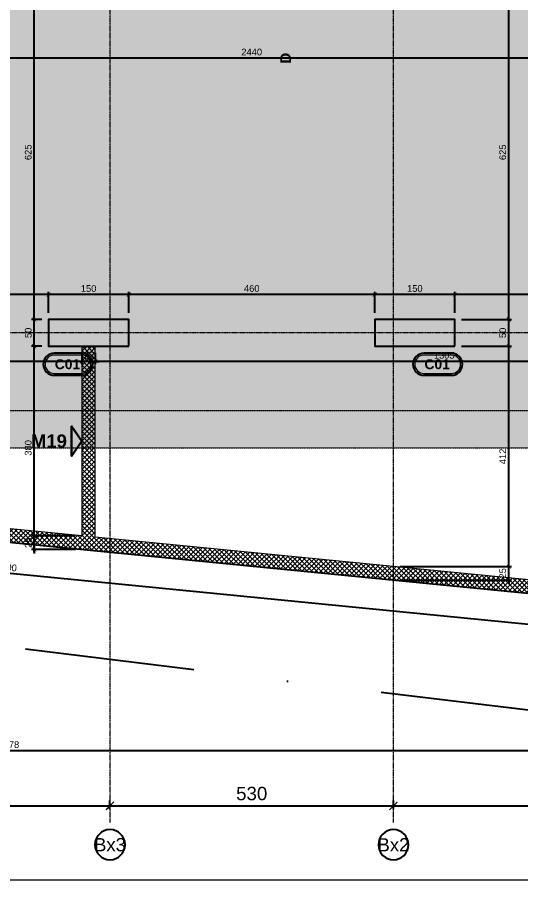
# Model space of a CAD drawing. Header units: inches. Extents: x 22 to 5410, y 6 to 6984.
# Drawn here: x 2711 to 3652, y 6 to 1618 of the extents above; entities that cross this region are included whole.
import ezdxf
from ezdxf.enums import TextEntityAlignment as Align

# ---------------------------------------------------------------- set-up
doc = ezdxf.new("R2010")
doc.units = ezdxf.units.IN
doc.header["$MEASUREMENT"] = 0
for name, pattern in [('AXES', [2, 1.25, -0.25, 0.25, -0.25]), ('CACHE', [0.375, 0.25, -0.125]), ('CONTINU', [0]), ('Dot & Dashed', [335.138881, 158.75, -88.194444, 0, -88.194437])]:
    doc.linetypes.add(name, pattern=pattern)
for name, color, linetype in [('AXES', 10, 'AXES'), ('BETON CACHE', 4, 'CACHE'), ('BETON COUPE', 3, 'CONTINU'), ('BETON TRAME', 254, 'Continuous'), ('BORD', 5, 'Continuous'), ('COTE 50ème', 1, 'Continuous'), ('COUPE', 2, 'Continuous'), ('ELEVATION', 150, 'Continuous'), ('PILIER', 7, 'Continuous')]:
    doc.layers.add(name, color=color, linetype=linetype)
doc.layers.add('BETON HACHURE', color=252, linetype='Continuous', lineweight=13)
doc.layers.add('FMULT', color=150, linetype='Continuous', plot=False)
doc.layers.add('FOND DE FOUILLE', color=7, linetype='Continuous', true_color=0xfff3e5)
doc.styles.add('BRMNAMES', font='swisseb.ttf', dxfattribs={"height": 20})
doc.styles.add('FN_TEXT_1.50', font='arial.ttf', dxfattribs={"height": 10})
doc.styles.add('RS_TEXT_1.50', font='arial.ttf', dxfattribs={"height": 12.5})
doc.styles.add('RS_TXT_100', font='arial.ttf', dxfattribs={"height": 25})
doc.styles.add('RS_TXT_50', font='arial.ttf', dxfattribs={"height": 12.5})
doc.styles.add('style7', font='arialbd.ttf', dxfattribs={"height": 20})
doc.dimstyles.new('RS_100CM_LINEAIRE', dxfattribs={"dimscale": 10, "dimtxt": 25, "dimasz": 1.5, "dimexe": 1, "dimexo": 2.5, "dimgap": 1, "dimtad": 1, "dimdec": 1, "dimrnd": 0.5, "dimdsep": 46, "dimtxsty": 'RS_TXT_100', "dimblk1": 'ARCHTICK', "dimblk2": 'ARCHTICK', "dimsah": 1, "dimcen": 2.5, "dimdle": 1, "dimclrt": 4, "dimadec": 0, "dimazin": 2, "dimtfac": 1, "dimtdec": 1, "dimtix": 1, "dimtmove": 2, "dimatfit": 3, "dimfxl": 1, "dimtolj": 1, "dimtzin": 0, "dimarcsym": 0})
doc.dimstyles.new('RS_50CM_LINEAIRE', dxfattribs={"dimscale": 5, "dimtxt": 12.5, "dimasz": 1.5, "dimexe": 1, "dimexo": 2.5, "dimgap": 1, "dimtad": 1, "dimdec": 1, "dimrnd": 0.5, "dimdsep": 46, "dimtxsty": 'RS_TXT_50', "dimblk1": 'ARCHTICK', "dimblk2": 'ARCHTICK', "dimsah": 1, "dimcen": 2.5, "dimdle": 1, "dimclrt": 4, "dimadec": 0, "dimazin": 2, "dimtfac": 1, "dimtdec": 1, "dimtix": 1, "dimtmove": 2, "dimatfit": 3, "dimfxl": 1, "dimtolj": 1, "dimtzin": 0, "dimarcsym": 0})

# ---------------------------------------------------------------- blocks, each defined once
blk = doc.blocks.new('AXES_FN')
at = {"color": 0, "linetype": 'Continuous'}
blk.add_circle((0, 15), 15, dxfattribs=at)
at = {"color": 0, "style": 'FN_TEXT_1.50'}
blk.add_attdef('AXES', text='', height=12.5, dxfattribs=at).set_placement((-48.89, 20.63), align=Align.MIDDLE_CENTER)
blk = doc.blocks.new('_ArchTick')
at = {"color": 0, "linetype": 'ByBlock', "const_width": 0.15}
blk.add_lwpolyline([(-0.5, -0.5), (0.5, 0.5)], dxfattribs=at)
blk = doc.blocks.new('*D432')
at = {"layer": 'AXES', "color": 0, "linetype": 'Continuous', "lineweight": -2, "ltscale": 0.5, "transparency": 16777216}
for p, q in [((2114.2, 137.6), (2114.2, 153.7)), ((2884.2, 137.6), (2884.2, 153.7)), ((2104.2, 143.7), (2894.2, 143.7))]:
    blk.add_line(p, q, dxfattribs=at)
at = {"layer": 'Defpoints', "color": 0, "linetype": 'Continuous', "ltscale": 0.5, "transparency": 16777216}
for p in [(2884.2, 143.7), (2114.2, 112.6), (2884.2, 112.6)]:
    blk.add_point(p, dxfattribs=at)
at = {"layer": 'AXES', "color": 0, "linetype": 'Continuous', "lineweight": -2, "ltscale": 0.5, "transparency": 16777216, "xscale": 15, "yscale": 15, "zscale": 15, "rotation": 180}
blk.add_blockref('_ArchTick', (2114.2, 143.7), dxfattribs=at)
at = {"layer": 'AXES', "color": 0, "linetype": 'Continuous', "lineweight": -2, "ltscale": 0.5, "transparency": 16777216, "xscale": 15, "yscale": 15, "zscale": 15}
blk.add_blockref('_ArchTick', (2884.2, 143.7), dxfattribs=at)
at = {"layer": 'AXES', "color": 4, "linetype": 'Continuous', "lineweight": 5, "ltscale": 0.5, "transparency": 16777216, "insert": (2499.2, 166.5), "char_height": 25, "attachment_point": 5, "style": 'RS_TXT_100'}
blk.add_mtext('\\A1;770', dxfattribs=at)
blk = doc.blocks.new('*D433')
at = {"layer": 'AXES', "color": 0, "linetype": 'Continuous', "lineweight": -2, "ltscale": 0.5, "transparency": 16777216}
for p, q in [((2884.2, 137.6), (2884.2, 153.7)), ((3414.2, 137.6), (3414.2, 153.7)), ((2874.2, 143.7), (3424.2, 143.7))]:
    blk.add_line(p, q, dxfattribs=at)
at = {"layer": 'Defpoints', "color": 0, "linetype": 'Continuous', "ltscale": 0.5, "transparency": 16777216}
for p in [(3414.2, 143.7), (2884.2, 112.6), (3414.2, 112.6)]:
    blk.add_point(p, dxfattribs=at)
at = {"layer": 'AXES', "color": 0, "linetype": 'Continuous', "lineweight": -2, "ltscale": 0.5, "transparency": 16777216, "xscale": 15, "yscale": 15, "zscale": 15, "rotation": 180}
blk.add_blockref('_ArchTick', (2884.2, 143.7), dxfattribs=at)
at = {"layer": 'AXES', "color": 0, "linetype": 'Continuous', "lineweight": -2, "ltscale": 0.5, "transparency": 16777216, "xscale": 15, "yscale": 15, "zscale": 15}
blk.add_blockref('_ArchTick', (3414.2, 143.7), dxfattribs=at)
at = {"layer": 'AXES', "color": 4, "linetype": 'Continuous', "lineweight": 5, "ltscale": 0.5, "transparency": 16777216, "insert": (3149.2, 166.5), "char_height": 25, "attachment_point": 5, "style": 'RS_TXT_100'}
blk.add_mtext('\\A1;530', dxfattribs=at)
blk = doc.blocks.new('*D434')
at = {"layer": 'AXES', "color": 0, "linetype": 'Continuous', "lineweight": -2, "ltscale": 0.5, "transparency": 16777216}
for p, q in [((3414.2, 137.6), (3414.2, 153.7)), ((4184.2, 137.6), (4184.2, 153.7)), ((3404.2, 143.7), (4194.2, 143.7))]:
    blk.add_line(p, q, dxfattribs=at)
at = {"layer": 'Defpoints', "color": 0, "linetype": 'Continuous', "ltscale": 0.5, "transparency": 16777216}
for p in [(4184.2, 143.7), (3414.2, 112.6), (4184.2, 112.6)]:
    blk.add_point(p, dxfattribs=at)
at = {"layer": 'AXES', "color": 0, "linetype": 'Continuous', "lineweight": -2, "ltscale": 0.5, "transparency": 16777216, "xscale": 15, "yscale": 15, "zscale": 15, "rotation": 180}
blk.add_blockref('_ArchTick', (3414.2, 143.7), dxfattribs=at)
at = {"layer": 'AXES', "color": 0, "linetype": 'Continuous', "lineweight": -2, "ltscale": 0.5, "transparency": 16777216, "xscale": 15, "yscale": 15, "zscale": 15}
blk.add_blockref('_ArchTick', (4184.2, 143.7), dxfattribs=at)
at = {"layer": 'AXES', "color": 4, "linetype": 'Continuous', "lineweight": 5, "ltscale": 0.5, "transparency": 16777216, "insert": (3799.2, 166.5), "char_height": 25, "attachment_point": 5, "style": 'RS_TXT_100'}
blk.add_mtext('\\A1;770', dxfattribs=at)
blk = doc.blocks.new('PILIER')
at = {"color": 252}
blk.add_lwpolyline([(1.563, 1.2), (-1.437, 1.2, 1), (-1.437, -1.2), (1.563, -1.2, 1), (1.563, 1.2, -1)], format="xyb", dxfattribs=at)
at = {"color": 10, "lineweight": 20}
blk.add_lwpolyline([(1.563, 1), (-1.437, 1, 1), (-1.437, -1), (1.563, -1, 1)], format="xyb", close=True, dxfattribs=at)
at = {"color": 7, "style": 'BRMNAMES'}
blk.add_attdef('PILIER_TEXTE', text='', height=1.076, dxfattribs=at).set_placement((0, 0), align=Align.MIDDLE_CENTER)
blk = doc.blocks.new('ELEVATION _2')
blk.add_hatch(color=0).paths.add_polyline_path([(1.218, -0.851), (0, 0), (-1.218, -0.851)])
at = {"color": 0, "lineweight": 30}
blk.add_lwpolyline([(0, 0), (1.218, -0.851), (-1.218, -0.851), (0, 0)], dxfattribs=at)
at = {"color": 0, "style": 'BRMNAMES'}
blk.add_attdef('ELEVATION_TEXTE', text='', height=1.076, rotation=90, dxfattribs=at).set_placement((0, -1.251), align=Align.MIDDLE_RIGHT)
blk = doc.blocks.new('*D576')
at = {"layer": 'COTE 50ème', "color": 0, "lineweight": -2, "transparency": 16777216}
for p, q in [((4104.2, 1099.1), (3524.2, 1099.1)), ((3529.2, 1065.1), (3529.2, 1104.1)), ((4099.2, 1065.1), (4099.2, 1104.1))]:
    blk.add_line(p, q, dxfattribs=at)
at = {"layer": 'Defpoints', "color": 0, "transparency": 16777216}
for p in [(3529.2, 1099.1), (3529.2, 1052.6), (4099.2, 1052.6)]:
    blk.add_point(p, dxfattribs=at)
at = {"layer": 'COTE 50ème', "color": 0, "lineweight": -2, "transparency": 16777216, "xscale": 7.5, "yscale": 7.5, "zscale": 7.5, "rotation": 180}
blk.add_blockref('_ArchTick', (3529.2, 1099.1), dxfattribs=at)
at = {"layer": 'COTE 50ème', "color": 0, "lineweight": -2, "transparency": 16777216, "xscale": 7.5, "yscale": 7.5, "zscale": 7.5}
blk.add_blockref('_ArchTick', (4099.2, 1099.1), dxfattribs=at)
at = {"layer": 'COTE 50ème', "color": 4, "transparency": 16777216, "insert": (3814.2, 1110.5), "char_height": 12.5, "attachment_point": 5, "style": 'RS_TXT_50'}
blk.add_mtext('\\A1;570', dxfattribs=at)
blk = doc.blocks.new('*D577')
at = {"layer": 'COTE 50ème', "color": 0, "lineweight": -2, "transparency": 16777216}
for p, q in [((3534.2, 1099.1), (3374.2, 1099.1)), ((3379.2, 1065.1), (3379.2, 1104.1)), ((3529.2, 1065.1), (3529.2, 1104.1))]:
    blk.add_line(p, q, dxfattribs=at)
at = {"layer": 'Defpoints', "color": 0, "transparency": 16777216}
for p in [(3379.2, 1099.1), (3379.2, 1052.6), (3529.2, 1052.6)]:
    blk.add_point(p, dxfattribs=at)
at = {"layer": 'COTE 50ème', "color": 0, "lineweight": -2, "transparency": 16777216, "xscale": 7.5, "yscale": 7.5, "zscale": 7.5, "rotation": 180}
blk.add_blockref('_ArchTick', (3379.2, 1099.1), dxfattribs=at)
at = {"layer": 'COTE 50ème', "color": 0, "lineweight": -2, "transparency": 16777216, "xscale": 7.5, "yscale": 7.5, "zscale": 7.5}
blk.add_blockref('_ArchTick', (3529.2, 1099.1), dxfattribs=at)
at = {"layer": 'COTE 50ème', "color": 4, "transparency": 16777216, "insert": (3454.2, 1110.5), "char_height": 12.5, "attachment_point": 5, "style": 'RS_TXT_50'}
blk.add_mtext('\\A1;150', dxfattribs=at)
blk = doc.blocks.new('*D578')
at = {"layer": 'COTE 50ème', "color": 0, "lineweight": -2, "transparency": 16777216}
for p, q in [((3384.2, 1099.1), (2914.2, 1099.1)), ((2919.2, 1065.1), (2919.2, 1104.1)), ((3379.2, 1065.1), (3379.2, 1104.1))]:
    blk.add_line(p, q, dxfattribs=at)
at = {"layer": 'Defpoints', "color": 0, "transparency": 16777216}
for p in [(2919.2, 1099.1), (2919.2, 1052.6), (3379.2, 1052.6)]:
    blk.add_point(p, dxfattribs=at)
at = {"layer": 'COTE 50ème', "color": 0, "lineweight": -2, "transparency": 16777216, "xscale": 7.5, "yscale": 7.5, "zscale": 7.5, "rotation": 180}
blk.add_blockref('_ArchTick', (2919.2, 1099.1), dxfattribs=at)
at = {"layer": 'COTE 50ème', "color": 0, "lineweight": -2, "transparency": 16777216, "xscale": 7.5, "yscale": 7.5, "zscale": 7.5}
blk.add_blockref('_ArchTick', (3379.2, 1099.1), dxfattribs=at)
at = {"layer": 'COTE 50ème', "color": 4, "transparency": 16777216, "insert": (3149.2, 1110.5), "char_height": 12.5, "attachment_point": 5, "style": 'RS_TXT_50'}
blk.add_mtext('\\A1;460', dxfattribs=at)
blk = doc.blocks.new('*D579')
at = {"layer": 'COTE 50ème', "color": 0, "lineweight": -2, "transparency": 16777216}
for p, q in [((2924.2, 1099.1), (2764.2, 1099.1)), ((2769.2, 1065.1), (2769.2, 1104.1)), ((2919.2, 1065.1), (2919.2, 1104.1))]:
    blk.add_line(p, q, dxfattribs=at)
at = {"layer": 'Defpoints', "color": 0, "transparency": 16777216}
for p in [(2769.2, 1099.1), (2769.2, 1052.6), (2919.2, 1052.6)]:
    blk.add_point(p, dxfattribs=at)
at = {"layer": 'COTE 50ème', "color": 0, "lineweight": -2, "transparency": 16777216, "xscale": 7.5, "yscale": 7.5, "zscale": 7.5, "rotation": 180}
blk.add_blockref('_ArchTick', (2769.2, 1099.1), dxfattribs=at)
at = {"layer": 'COTE 50ème', "color": 0, "lineweight": -2, "transparency": 16777216, "xscale": 7.5, "yscale": 7.5, "zscale": 7.5}
blk.add_blockref('_ArchTick', (2919.2, 1099.1), dxfattribs=at)
at = {"layer": 'COTE 50ème', "color": 4, "transparency": 16777216, "insert": (2844.2, 1110.5), "char_height": 12.5, "attachment_point": 5, "style": 'RS_TXT_50'}
blk.add_mtext('\\A1;150', dxfattribs=at)
blk = doc.blocks.new('*D580')
at = {"layer": 'COTE 50ème', "color": 0, "lineweight": -2, "transparency": 16777216}
for p, q in [((2774.2, 1099.1), (2194.2, 1099.1)), ((2199.2, 1065.1), (2199.2, 1104.1)), ((2769.2, 1065.1), (2769.2, 1104.1))]:
    blk.add_line(p, q, dxfattribs=at)
at = {"layer": 'Defpoints', "color": 0, "transparency": 16777216}
for p in [(2199.2, 1099.1), (2199.2, 1052.6), (2769.2, 1052.6)]:
    blk.add_point(p, dxfattribs=at)
at = {"layer": 'COTE 50ème', "color": 0, "lineweight": -2, "transparency": 16777216, "xscale": 7.5, "yscale": 7.5, "zscale": 7.5, "rotation": 180}
blk.add_blockref('_ArchTick', (2199.2, 1099.1), dxfattribs=at)
at = {"layer": 'COTE 50ème', "color": 0, "lineweight": -2, "transparency": 16777216, "xscale": 7.5, "yscale": 7.5, "zscale": 7.5}
blk.add_blockref('_ArchTick', (2769.2, 1099.1), dxfattribs=at)
at = {"layer": 'COTE 50ème', "color": 4, "transparency": 16777216, "insert": (2484.2, 1110.5), "char_height": 12.5, "attachment_point": 5, "style": 'RS_TXT_50'}
blk.add_mtext('\\A1;570', dxfattribs=at)
blk = doc.blocks.new('*D548')
at = {"layer": 'COTE 50ème', "color": 0, "lineweight": -2, "transparency": 16777216}
for p, q in [((2856.7, 990.1), (2856.7, 969.4)), ((4161.7, 990.1), (4161.7, 969.4)), ((4166.7, 974.4), (2851.7, 974.4))]:
    blk.add_line(p, q, dxfattribs=at)
at = {"layer": 'Defpoints', "color": 0, "transparency": 16777216}
for p in [(2856.7, 1002.6), (4161.7, 1002.6), (2856.7, 974.4)]:
    blk.add_point(p, dxfattribs=at)
at = {"layer": 'COTE 50ème', "color": 0, "lineweight": -2, "transparency": 16777216, "xscale": 7.5, "yscale": 7.5, "zscale": 7.5, "rotation": 180}
blk.add_blockref('_ArchTick', (2856.7, 974.4), dxfattribs=at)
at = {"layer": 'COTE 50ème', "color": 0, "lineweight": -2, "transparency": 16777216, "xscale": 7.5, "yscale": 7.5, "zscale": 7.5}
blk.add_blockref('_ArchTick', (4161.7, 974.4), dxfattribs=at)
at = {"layer": 'COTE 50ème', "color": 4, "transparency": 16777216, "insert": (3509.2, 985.7), "char_height": 12.5, "attachment_point": 5, "style": 'RS_TXT_50'}
blk.add_mtext('\\A1;1305', dxfattribs=at)
blk = doc.blocks.new('*D549')
at = {"layer": 'COTE 50ème', "color": 0, "lineweight": -2, "transparency": 16777216}
for p, q in [((2831.7, 990.1), (2831.7, 969.4)), ((2856.7, 990.1), (2856.7, 969.4)), ((2831.7, 974.4), (2824.2, 974.4)), ((2856.7, 974.4), (2831.7, 974.4)), ((2856.7, 974.4), (2864.2, 974.4))]:
    blk.add_line(p, q, dxfattribs=at)
at = {"layer": 'Defpoints', "color": 0, "transparency": 16777216}
for p in [(2831.7, 1002.6), (2856.7, 1002.6), (2831.7, 974.4)]:
    blk.add_point(p, dxfattribs=at)
at = {"layer": 'COTE 50ème', "color": 0, "lineweight": -2, "transparency": 16777216, "xscale": 7.5, "yscale": 7.5, "zscale": 7.5}
blk.add_blockref('_ArchTick', (2831.7, 974.4), dxfattribs=at)
at = {"layer": 'COTE 50ème', "color": 0, "lineweight": -2, "transparency": 16777216, "xscale": 7.5, "yscale": 7.5, "zscale": 7.5, "rotation": 180}
blk.add_blockref('_ArchTick', (2856.7, 974.4), dxfattribs=at)
at = {"layer": 'COTE 50ème', "color": 4, "transparency": 16777216, "insert": (2844.2, 985.7), "char_height": 12.5, "attachment_point": 5, "style": 'RS_TXT_50'}
blk.add_mtext('\\A1;25', dxfattribs=at)
blk = doc.blocks.new('*D550')
at = {"layer": 'COTE 50ème', "color": 0, "lineweight": -2, "transparency": 16777216}
for p, q in [((1644.2, 990.1), (1644.2, 969.4)), ((2831.7, 990.1), (2831.7, 969.4)), ((2836.7, 974.4), (1639.2, 974.4))]:
    blk.add_line(p, q, dxfattribs=at)
at = {"layer": 'Defpoints', "color": 0, "transparency": 16777216}
for p in [(1644.2, 1002.6), (2831.7, 1002.6), (1644.2, 974.4)]:
    blk.add_point(p, dxfattribs=at)
at = {"layer": 'COTE 50ème', "color": 0, "lineweight": -2, "transparency": 16777216, "xscale": 7.5, "yscale": 7.5, "zscale": 7.5, "rotation": 180}
blk.add_blockref('_ArchTick', (1644.2, 974.4), dxfattribs=at)
at = {"layer": 'COTE 50ème', "color": 0, "lineweight": -2, "transparency": 16777216, "xscale": 7.5, "yscale": 7.5, "zscale": 7.5}
blk.add_blockref('_ArchTick', (2831.7, 974.4), dxfattribs=at)
at = {"layer": 'COTE 50ème', "color": 4, "transparency": 16777216, "insert": (2238, 985.7), "char_height": 12.5, "attachment_point": 5, "style": 'RS_TXT_50'}
blk.add_mtext('\\A1;1187.5', dxfattribs=at)
blk = doc.blocks.new('*D554')
at = {"layer": 'COTE 50ème', "color": 0, "lineweight": -2, "transparency": 16777216}
for p, q in [((406.1, 848.6), (406.1, 241.7)), ((4984.2, 399), (4984.2, 241.7)), ((4989.2, 246.7), (401.1, 246.7))]:
    blk.add_line(p, q, dxfattribs=at)
at = {"layer": 'Defpoints', "color": 0, "transparency": 16777216}
for p in [(406.1, 861.1), (4984.2, 411.5), (406.1, 246.7)]:
    blk.add_point(p, dxfattribs=at)
at = {"layer": 'COTE 50ème', "color": 0, "lineweight": -2, "transparency": 16777216, "xscale": 7.5, "yscale": 7.5, "zscale": 7.5, "rotation": 180}
blk.add_blockref('_ArchTick', (406.1, 246.7), dxfattribs=at)
at = {"layer": 'COTE 50ème', "color": 0, "lineweight": -2, "transparency": 16777216, "xscale": 7.5, "yscale": 7.5, "zscale": 7.5}
blk.add_blockref('_ArchTick', (4984.2, 246.7), dxfattribs=at)
at = {"layer": 'COTE 50ème', "color": 4, "transparency": 16777216, "insert": (2695.1, 258.1), "char_height": 12.5, "attachment_point": 5, "style": 'RS_TXT_50'}
blk.add_mtext('\\A1;4578', dxfattribs=at)
blk = doc.blocks.new('*D555')
at = {"layer": 'COTE 50ème', "color": 0, "lineweight": -2, "transparency": 16777216}
for p, q in [((404.9, 848.6), (399.9, 798.2)), ((4983.5, 353.1), (395.4, 803.7)), ((4983, 399), (4978, 348.6))]:
    blk.add_line(p, q, dxfattribs=at)
at = {"layer": 'Defpoints', "color": 0, "transparency": 16777216}
for p in [(406.1, 861.1), (400.4, 803.2), (4984.2, 411.5)]:
    blk.add_point(p, dxfattribs=at)
at = {"layer": 'COTE 50ème', "color": 0, "lineweight": -2, "transparency": 16777216, "xscale": 7.5, "yscale": 7.5, "zscale": 7.5}
for p, rotation in [((400.4, 803.2), 174.3913441652533), ((4978.5, 353.6), 354.3913441652533)]:
    blk.add_blockref('_ArchTick', p, dxfattribs=dict(at, rotation=rotation))
at = {"layer": 'COTE 50ème', "color": 4, "transparency": 16777216, "insert": (2690.6, 589.7), "char_height": 12.5, "attachment_point": 5, "rotation": 354.3913, "style": 'RS_TXT_50'}
blk.add_mtext('\\A1;4600', dxfattribs=at)
blk = doc.blocks.new('*D652')
at = {"layer": 'COTE 50ème', "color": 0, "lineweight": -2, "transparency": 16777216}
for p, q in [((3629.9, 590.8), (3629.9, 598.3)), ((3426.7, 590.8), (3634.9, 590.8)), ((3629.9, 565.7), (3629.9, 590.8)), ((3426.7, 565.7), (3634.9, 565.7)), ((3629.9, 565.7), (3629.9, 558.2))]:
    blk.add_line(p, q, dxfattribs=at)
at = {"layer": 'Defpoints', "color": 0, "transparency": 16777216}
for p in [(3414.2, 590.8), (3629.9, 590.8), (3414.2, 565.7)]:
    blk.add_point(p, dxfattribs=at)
at = {"layer": 'COTE 50ème', "color": 0, "lineweight": -2, "transparency": 16777216, "xscale": 7.5, "yscale": 7.5, "zscale": 7.5}
for p, rotation in [((3629.9, 590.8), 270), ((3629.9, 565.7), 90)]:
    blk.add_blockref('_ArchTick', p, dxfattribs=dict(at, rotation=rotation))
at = {"layer": 'COTE 50ème', "color": 4, "transparency": 16777216, "insert": (3618.5, 578.2), "char_height": 12.5, "attachment_point": 5, "rotation": 90, "style": 'RS_TXT_50'}
blk.add_mtext('\\A1;25', dxfattribs=at)
blk = doc.blocks.new('*D653')
at = {"layer": 'COTE 50ème', "color": 0, "lineweight": -2, "transparency": 16777216}
for p, q in [((3541.7, 1002.6), (3634.9, 1002.6)), ((3629.9, 585.8), (3629.9, 1007.6)), ((3426.7, 590.8), (3634.9, 590.8))]:
    blk.add_line(p, q, dxfattribs=at)
at = {"layer": 'Defpoints', "color": 0, "transparency": 16777216}
for p in [(3529.2, 1002.6), (3629.9, 1002.6), (3414.2, 590.8)]:
    blk.add_point(p, dxfattribs=at)
at = {"layer": 'COTE 50ème', "color": 0, "lineweight": -2, "transparency": 16777216, "xscale": 7.5, "yscale": 7.5, "zscale": 7.5}
for p, rotation in [((3629.9, 1002.6), 90), ((3629.9, 590.8), 270)]:
    blk.add_blockref('_ArchTick', p, dxfattribs=dict(at, rotation=rotation))
at = {"layer": 'COTE 50ème', "color": 4, "transparency": 16777216, "insert": (3618.6, 796.7), "char_height": 12.5, "attachment_point": 5, "rotation": 90, "style": 'RS_TXT_50'}
blk.add_mtext('\\A1;412', dxfattribs=at)
blk = doc.blocks.new('*D654')
at = {"layer": 'COTE 50ème', "color": 0, "lineweight": -2, "transparency": 16777216}
for p, q in [((3541.7, 1052.6), (3634.9, 1052.6)), ((3629.9, 997.6), (3629.9, 1057.6)), ((3541.7, 1002.6), (3634.9, 1002.6))]:
    blk.add_line(p, q, dxfattribs=at)
at = {"layer": 'Defpoints', "color": 0, "transparency": 16777216}
for p in [(3529.2, 1052.6), (3629.9, 1052.6), (3529.2, 1002.6)]:
    blk.add_point(p, dxfattribs=at)
at = {"layer": 'COTE 50ème', "color": 0, "lineweight": -2, "transparency": 16777216, "xscale": 7.5, "yscale": 7.5, "zscale": 7.5}
for p, rotation in [((3629.9, 1052.6), 90), ((3629.9, 1002.6), 270)]:
    blk.add_blockref('_ArchTick', p, dxfattribs=dict(at, rotation=rotation))
at = {"layer": 'COTE 50ème', "color": 4, "transparency": 16777216, "insert": (3618.5, 1027.6), "char_height": 12.5, "attachment_point": 5, "rotation": 90, "style": 'RS_TXT_50'}
blk.add_mtext('\\A1;50', dxfattribs=at)
blk = doc.blocks.new('*D655')
at = {"layer": 'COTE 50ème', "color": 0, "lineweight": -2, "transparency": 16777216}
for p, q in [((3426.7, 1677.6), (3634.9, 1677.6)), ((3629.9, 1047.6), (3629.9, 1682.6)), ((3541.7, 1052.6), (3634.9, 1052.6))]:
    blk.add_line(p, q, dxfattribs=at)
at = {"layer": 'Defpoints', "color": 0, "transparency": 16777216}
for p in [(3414.2, 1677.6), (3629.9, 1677.6), (3529.2, 1052.6)]:
    blk.add_point(p, dxfattribs=at)
at = {"layer": 'COTE 50ème', "color": 0, "lineweight": -2, "transparency": 16777216, "xscale": 7.5, "yscale": 7.5, "zscale": 7.5}
for p, rotation in [((3629.9, 1677.6), 90), ((3629.9, 1052.6), 270)]:
    blk.add_blockref('_ArchTick', p, dxfattribs=dict(at, rotation=rotation))
at = {"layer": 'COTE 50ème', "color": 4, "transparency": 16777216, "insert": (3618.5, 1365.1), "char_height": 12.5, "attachment_point": 5, "rotation": 90, "style": 'RS_TXT_50'}
blk.add_mtext('\\A1;625', dxfattribs=at)
blk = doc.blocks.new('*D670')
at = {"layer": 'COTE 50ème', "color": 0, "lineweight": -2, "transparency": 16777216}
for p, q in [((2819.2, 648), (2737.6, 648)), ((2742.6, 648), (2742.6, 655.5)), ((2742.6, 648), (2742.6, 622.8)), ((2819.6, 622.8), (2737.6, 622.8)), ((2742.6, 622.8), (2742.6, 615.3))]:
    blk.add_line(p, q, dxfattribs=at)
at = {"layer": 'Defpoints', "color": 0, "transparency": 16777216}
for p in [(2831.7, 648), (2742.6, 622.8), (2832.1, 622.8)]:
    blk.add_point(p, dxfattribs=at)
at = {"layer": 'COTE 50ème', "color": 0, "lineweight": -2, "transparency": 16777216, "xscale": 7.5, "yscale": 7.5, "zscale": 7.5}
for p, rotation in [((2742.6, 648), 270), ((2742.6, 622.8), 90)]:
    blk.add_blockref('_ArchTick', p, dxfattribs=dict(at, rotation=rotation))
at = {"layer": 'COTE 50ème', "color": 4, "transparency": 16777216, "insert": (2731.3, 635.4), "char_height": 12.5, "attachment_point": 5, "rotation": 90, "style": 'RS_TXT_50'}
blk.add_mtext('\\A1;25', dxfattribs=at)
blk = doc.blocks.new('*D671')
at = {"layer": 'COTE 50ème', "color": 0, "lineweight": -2, "transparency": 16777216}
for p, q in [((2756.7, 1002.6), (2737.6, 1002.6)), ((2742.6, 617.8), (2742.6, 1007.6)), ((2819.6, 622.8), (2737.6, 622.8))]:
    blk.add_line(p, q, dxfattribs=at)
at = {"layer": 'Defpoints', "color": 0, "transparency": 16777216}
for p in [(2742.6, 1002.6), (2769.2, 1002.6), (2832.1, 622.8)]:
    blk.add_point(p, dxfattribs=at)
at = {"layer": 'COTE 50ème', "color": 0, "lineweight": -2, "transparency": 16777216, "xscale": 7.5, "yscale": 7.5, "zscale": 7.5}
for p, rotation in [((2742.6, 1002.6), 90), ((2742.6, 622.8), 270)]:
    blk.add_blockref('_ArchTick', p, dxfattribs=dict(at, rotation=rotation))
at = {"layer": 'COTE 50ème', "color": 4, "transparency": 16777216, "insert": (2731.3, 812.7), "char_height": 12.5, "attachment_point": 5, "rotation": 90, "style": 'RS_TXT_50'}
blk.add_mtext('\\A1;380', dxfattribs=at)
blk = doc.blocks.new('*D672')
at = {"layer": 'COTE 50ème', "color": 0, "lineweight": -2, "transparency": 16777216}
for p, q in [((2756.7, 1052.6), (2737.6, 1052.6)), ((2742.6, 997.6), (2742.6, 1057.6)), ((2756.7, 1002.6), (2737.6, 1002.6))]:
    blk.add_line(p, q, dxfattribs=at)
at = {"layer": 'Defpoints', "color": 0, "transparency": 16777216}
for p in [(2742.6, 1052.6), (2769.2, 1052.6), (2769.2, 1002.6)]:
    blk.add_point(p, dxfattribs=at)
at = {"layer": 'COTE 50ème', "color": 0, "lineweight": -2, "transparency": 16777216, "xscale": 7.5, "yscale": 7.5, "zscale": 7.5}
for p, rotation in [((2742.6, 1052.6), 90), ((2742.6, 1002.6), 270)]:
    blk.add_blockref('_ArchTick', p, dxfattribs=dict(at, rotation=rotation))
at = {"layer": 'COTE 50ème', "color": 4, "transparency": 16777216, "insert": (2731.3, 1027.6), "char_height": 12.5, "attachment_point": 5, "rotation": 90, "style": 'RS_TXT_50'}
blk.add_mtext('\\A1;50', dxfattribs=at)
blk = doc.blocks.new('*D673')
at = {"layer": 'COTE 50ème', "color": 0, "lineweight": -2, "transparency": 16777216}
for p, q in [((2871.7, 1677.6), (2737.6, 1677.6)), ((2742.6, 1047.6), (2742.6, 1682.6)), ((2756.7, 1052.6), (2737.6, 1052.6))]:
    blk.add_line(p, q, dxfattribs=at)
at = {"layer": 'Defpoints', "color": 0, "transparency": 16777216}
for p in [(2742.6, 1677.6), (2884.2, 1677.6), (2769.2, 1052.6)]:
    blk.add_point(p, dxfattribs=at)
at = {"layer": 'COTE 50ème', "color": 0, "lineweight": -2, "transparency": 16777216, "xscale": 7.5, "yscale": 7.5, "zscale": 7.5}
for p, rotation in [((2742.6, 1677.6), 90), ((2742.6, 1052.6), 270)]:
    blk.add_blockref('_ArchTick', p, dxfattribs=dict(at, rotation=rotation))
at = {"layer": 'COTE 50ème', "color": 4, "transparency": 16777216, "insert": (2731.3, 1365.1), "char_height": 12.5, "attachment_point": 5, "rotation": 90, "style": 'RS_TXT_50'}
blk.add_mtext('\\A1;625', dxfattribs=at)
blk = doc.blocks.new('*D838')
at = {"layer": 'COTE 50ème', "color": 0, "lineweight": -2, "transparency": 16777216}
for p, q in [((1929.2, 1599.9), (1929.2, 1536)), ((4369.2, 1575.4), (4369.2, 1536)), ((4374.2, 1541), (1924.2, 1541))]:
    blk.add_line(p, q, dxfattribs=at)
at = {"layer": 'Defpoints', "color": 0, "transparency": 16777216}
for p in [(1929.2, 1612.4), (4369.2, 1587.9), (1929.2, 1541)]:
    blk.add_point(p, dxfattribs=at)
at = {"layer": 'COTE 50ème', "color": 0, "lineweight": -2, "transparency": 16777216, "xscale": 7.5, "yscale": 7.5, "zscale": 7.5, "rotation": 180}
blk.add_blockref('_ArchTick', (1929.2, 1541), dxfattribs=at)
at = {"layer": 'COTE 50ème', "color": 0, "lineweight": -2, "transparency": 16777216, "xscale": 7.5, "yscale": 7.5, "zscale": 7.5}
blk.add_blockref('_ArchTick', (4369.2, 1541), dxfattribs=at)
at = {"layer": 'COTE 50ème', "color": 4, "transparency": 16777216, "insert": (3149.2, 1552.4), "char_height": 12.5, "attachment_point": 5, "style": 'RS_TXT_50'}
blk.add_mtext('\\A1;2440', dxfattribs=at)

msp = doc.modelspace()

# ---------------------------------------------------------------- hatches: boundary and pattern name
at = {"layer": 'BETON HACHURE', "transparency": 33554585}
h = msp.add_hatch(dxfattribs=at)
h.set_pattern_fill('ANSI37', color=256, scale=50, angle=270, style=0)
h.set_pattern_definition([(315, (-53197.0064, 74780.388), (4.4194174, 4.4194174), []), (45, (-53197.0064, 74780.388), (-4.4194174, 4.4194174), [])])
h.paths.add_polyline_path([(2299.21, 3277.78), (2324.21, 3277.78), (2324.21, 2952.78), (2299.21, 2952.78)], flags=0)
h.paths.add_polyline_path([(2299.21, 3277.78), (2324.21, 3277.78), (2324.21, 2952.78), (2299.21, 2952.78)], flags=0)
h.paths.add_polyline_path([(4479.2, 3137.63), (4479.21, 3087.63), (4559.21, 3087.63), (4559.2, 3137.63)], flags=0)
h.paths.add_polyline_path([(4099.2, 3137.63), (4099.2, 3087.63), (4179.2, 3087.63), (4179.2, 3137.63)], flags=0)
edge = h.paths.add_edge_path(flags=0)
edge.add_arc((4139.2, 4452.63), 40, 0, 360)
edge = h.paths.add_edge_path(flags=0)
edge.add_arc((4139.2, 5127.63), 40, 0, 360)
edge = h.paths.add_edge_path(flags=0)
edge.add_arc((4139.2, 3852.63), 40, 0, 360)
h.paths.add_polyline_path([(4984.21, 5597.77), (795.36, 5597.78), (406.07, 861.07), (4984.21, 411.49)])
edge = h.paths.add_edge_path(flags=0)
edge.add_arc((4139.2, 3852.63), 40, 0, 360)
h.paths.add_polyline_path([(2924.21, 5572.78), (2924.21, 5152.63), (2949.21, 5152.63), (2949.21, 5572.78), (4519.21, 5572.78), (4519.2, 5102.63), (4559.21, 5102.63), (4559.21, 5572.78), (4959.21, 5572.77), (4959.21, 3842.63), (4559.21, 3842.63), (4559.21, 4477.63), (4519.2, 4477.63), (4519.2, 3812.63), (4959.21, 3812.63), (4959.21, 3067.63), (4519.2, 3067.63), (4519.2, 1677.63), (4559.21, 1677.63), (4559.21, 3037.63), (4959.21, 3037.63), (4959.21, 439.06), (4186.71, 514.92), (4186.71, 1002.63), (4161.71, 1002.63), (4161.71, 517.38), (2856.71, 645.53), (2856.71, 1002.63), (2831.71, 1002.63), (2831.71, 647.99), (1644.21, 764.6), (1644.21, 1002.63), (1594.21, 1002.63), (1594.21, 769.51), (433, 883.55), (504.35, 1751.63), (814.21, 1751.63), (814.21, 1801.63), (508.46, 1801.63), (608.4, 3017.63), (814.21, 3017.63), (814.21, 3067.63), (612.5, 3067.63), (614.35, 3087.63), (814.21, 3087.63), (814.21, 3137.63), (618.26, 3137.63), (674.97, 3827.63), (814.21, 3827.63), (814.21, 3877.63), (679.07, 3877.63), (724.28, 4427.63), (814.21, 4427.63), (814.21, 4477.63), (728.39, 4477.63), (818.39, 5572.78), (1596.71, 5572.78), (1596.71, 5152.63), (1621.71, 5152.63), (1621.71, 5572.78)], flags=16)
h.paths.add_polyline_path([(4099.2, 3892.63), (4099.2, 3812.63), (4179.2, 3812.63), (4179.2, 3892.63)], flags=0)
at = {"layer": 'BETON TRAME', "transparency": 33554559}
h = msp.add_hatch(color=256, dxfattribs=at)
h.dxf.hatch_style = 1
h.paths.add_polyline_path([(3379.21, 2327.63), (3414.21, 2327.63), (3414.21, 1677.63), (3379.21, 1677.63), (3379.21, 1852.63), (2919.21, 1852.63), (2919.21, 1677.63), (2884.21, 1677.63), (2884.21, 2327.63), (2919.21, 2327.63), (2919.21, 1892.63), (3129.21, 1892.63), (3129.21, 2222.63), (3169.21, 2222.63), (3169.21, 1892.63), (3379.21, 1892.63)])
h.paths.add_polyline_path([(4249.21, 1002.63), (4249.21, 1052.63), (4099.21, 1052.63), (4099.21, 1002.63)])
h.paths.add_polyline_path([(3529.21, 1002.63), (3529.21, 1052.63), (3379.21, 1052.63), (3379.21, 1002.63)])
h.paths.add_polyline_path([(2919.21, 1002.63), (2919.21, 1052.63), (2769.21, 1052.63), (2769.21, 1002.63)])
h.paths.add_polyline_path([(2199.21, 1002.63), (2199.21, 1052.63), (2049.21, 1052.63), (2049.21, 1002.63)])
h.paths.add_polyline_path([(2199.21, 1677.63), (2199.21, 1727.63), (2049.21, 1727.63), (2049.21, 1677.63)])
h.paths.add_polyline_path([(4249.21, 1677.63), (4249.21, 1727.63), (4099.21, 1727.63), (4099.21, 1677.63)])
h.paths.add_polyline_path([(4249.21, 2277.63), (4249.21, 2327.63), (4099.21, 2327.63), (4099.21, 2277.63)])
h.paths.add_polyline_path([(2199.21, 2277.63), (2199.21, 2327.63), (2049.21, 2327.63), (2049.21, 2277.63)])
h.paths.add_polyline_path([(2199.21, 3017.63), (2199.21, 3067.63), (2049.21, 3067.63), (2049.21, 3017.63)])
h.paths.add_polyline_path([(4099.21, 3067.63), (4099.21, 3017.63), (4249.21, 3017.63), (4249.21, 3067.63)])
h.paths.add_polyline_path([(3434.21, 3017.63), (3434.21, 3067.63), (3309.21, 3067.63), (3309.21, 3017.63)])
h.paths.add_polyline_path([(2989.21, 3017.63), (2989.21, 3067.63), (2864.21, 3067.63), (2864.21, 3017.63)])
h.paths.add_polyline_path([(3014.21, 3067.63), (2989.21, 3067.63), (2989.21, 2562.63), (3014.21, 2562.63)])
h.paths.add_polyline_path([(3309.21, 3067.63), (3284.21, 3067.63), (3284.21, 2562.63), (3309.21, 2562.63)])
at = {"layer": 'FOND DE FOUILLE', "true_color": 0xfff4eb, "transparency": 33554508}
h = msp.add_hatch(color=7, dxfattribs=at)
h.dxf.hatch_style = 1
h.paths.add_polyline_path([(1859.21, 812.63), (4439.21, 812.63), (4439.21, 3257.63), (3204.21, 3257.63), (3204.21, 5342.63), (774.39, 5342.63), (573.45, 2897.63), (1859.21, 2897.63)])

# ---------------------------------------------------------------- linework, layer by layer
at = {"layer": 'AXES', "lineweight": 5, "ltscale": 1.3}
for p, q in [((2884.21, 112.63), (2884.21, 3204.22)), ((3414.21, 112.63), (3414.21, 3204.22)), ((5339.21, 1027.63), (159.21, 1027.63))]:
    msp.add_line(p, q, dxfattribs=at)
at = {"layer": 'BETON CACHE', "color": 232, "linetype": 'Dot & Dashed', "ltscale": 2}
msp.add_lwpolyline([(5019.83, 277.54), (3706.6, 317.29), (359.34, 723.07), (760.44, 5603.74), (4409.72, 5717.26), (4999.12, 5710.69)], close=True, dxfattribs=at)
at = {"layer": 'BETON CACHE', "lineweight": 5, "ltscale": 2}
for points in [[(1859.21, 2547.63), (1859.21, 812.63), (4439.21, 812.63), (4439.21, 3257.63), (3204.21, 3257.63), (3204.21, 5342.63), (774.39, 5342.63), (573.45, 2897.63), (1459.21, 2897.63)], [(1929.21, 2547.63), (1929.21, 882.63), (4369.21, 882.63), (4369.21, 3187.63), (3134.21, 3187.63), (3134.21, 5272.63), (768.64, 5272.63), (579.2, 2967.63), (1459.21, 2967.63)]]:
    msp.add_lwpolyline(points, dxfattribs=at)
at = {"layer": 'BETON COUPE', "lineweight": 5}
msp.add_lwpolyline([(4984.21, 5597.77), (795.36, 5597.78), (406.07, 861.07), (4984.21, 411.49)], close=True, dxfattribs=at)
msp.add_lwpolyline([(4959.21, 5572.77), (4959.21, 3842.63), (4559.21, 3842.63), (4559.21, 4477.63), (4519.2, 4477.63), (4519.2, 3812.63), (4959.21, 3812.63), (4959.21, 3067.63), (4519.2, 3067.63), (4519.2, 1677.63), (4559.21, 1677.63), (4559.21, 3037.63), (4959.21, 3037.63), (4959.21, 439.06), (4186.71, 514.92), (4186.71, 1002.63), (4161.71, 1002.63), (4161.71, 517.38), (2856.71, 645.53), (2856.71, 1002.63), (2831.71, 1002.63), (2831.71, 647.99), (1644.21, 764.6)], dxfattribs=at)
at = {"layer": 'BETON COUPE'}
for points in [[(2919.21, 1002.63), (2919.21, 1052.63), (2769.21, 1052.63), (2769.21, 1002.63)], [(3529.21, 1002.63), (3529.21, 1052.63), (3379.21, 1052.63), (3379.21, 1002.63)]]:
    msp.add_lwpolyline(points, close=True, dxfattribs=at)
at = {"layer": 'BORD'}
msp.add_lwpolyline([(4984.21, 411.49), (4984.21, 5597.77), (795.36, 5597.78), (406.07, 861.07)], close=True, dxfattribs=at)
at = {"layer": 'COUPE'}
msp.add_lwpolyline([(3228.47, 1633.05, 0, 0, 0), (3228.47, 1513.05, 0, 0, 0), (3218.27, 1513.05, 21.76, 0, 0), (3208.07, 1513.05, 0, 0, 0)], format="xyseb", dxfattribs=at)
at = {"layer": 'FMULT', "lineweight": 5, "ltscale": 0.5}
msp.add_lwpolyline([(21.78, 5.53), (5317.54, 5.53), (5317.54, 6349.75), (21.78, 6349.75)], close=True, dxfattribs=at)

# ---------------------------------------------------------------- block references
at = {"layer": 'AXES', "linetype": 'ByBlock'}
ref = msp.add_blockref('AXES_FN', (2884.21, 99.18), dxfattribs=dict(at, xscale=-1.875, yscale=1.875, zscale=1.875, rotation=180))
ref.add_attrib('AXES', 'Bx3', dxfattribs={"layer": '0', "color": 0, "height": 24.75, "style": 'RS_TEXT_1.50'}).set_placement((2884.21, 71.05), align=Align.MIDDLE)
ref = msp.add_blockref('AXES_FN', (3414.21, 99.17), dxfattribs=dict(at, xscale=-1.875, yscale=1.875, zscale=1.875, rotation=180))
ref.add_attrib('AXES', 'Bx2', dxfattribs={"layer": '0', "color": 0, "height": 24.75, "style": 'RS_TEXT_1.50'}).set_placement((3414.21, 71.05), align=Align.MIDDLE)
at = {"layer": 'ELEVATION'}
ref = msp.add_blockref('ELEVATION _2', (2831.71, 825.31), dxfattribs=dict(at, xscale=22.86, yscale=22.86, zscale=22.86, rotation=270))
ref.add_attrib('ELEVATION_TEXTE', 'M19', dxfattribs={"layer": '0', "color": 0, "height": 24.75, "style": 'BRMNAMES'}).set_placement((2803.64, 825.31), align=Align.MIDDLE_RIGHT)
at = {"layer": 'PILIER', "xscale": 17.145, "yscale": 17.145, "zscale": 17.145}
for p in [(2804.66, 968.97), (3495.94, 968.97)]:
    msp.add_blockref('PILIER', p, dxfattribs=at).add_auto_attribs({'PILIER_TEXTE': 'C01'})

# ---------------------------------------------------------------- texts
at = {"layer": 'COUPE', "style": 'style7'}
msp.add_text('D', height=20, rotation=90, dxfattribs=at).set_placement((3212.47, 1541.05), align=Align.MIDDLE)

# ---------------------------------------------------------------- dimensions: what is measured, and where the dimension line sits
at = {"layer": 'AXES', "linetype": 'Continuous', "lineweight": 5, "ltscale": 0.5}
for base, p1, p2, picture, middle in [((2884.21, 143.7), (2114.21, 112.63), (2884.21, 112.63), '*D432', (2499.21, 166.46)), ((3414.21, 143.7), (2884.21, 112.63), (3414.21, 112.63), '*D433', (3149.21, 166.47)), ((4184.21, 143.7), (3414.21, 112.63), (4184.21, 112.63), '*D434', (3799.21, 166.46))]:
    dim = msp.add_linear_dim(base=base, p1=p1, p2=p2, dimstyle='RS_100CM_LINEAIRE', dxfattribs=at)
    dim.commit()
    dim.dimension.update_dxf_attribs({"geometry": picture, "text_midpoint": middle})
at = {"layer": 'COTE 50ème'}
for base, p1, p2, picture, middle in [((2742.65, 1677.63), (2769.21, 1052.63), (2884.21, 1677.63), '*D673', (2731.26, 1365.13)), ((3629.9, 1677.63), (3529.21, 1052.63), (3414.21, 1677.63), '*D655', (3618.52, 1365.13)), ((2742.65, 1052.63), (2769.21, 1002.63), (2769.21, 1052.63), '*D672', (2731.26, 1027.63)), ((3629.9, 1052.63), (3529.21, 1002.63), (3529.21, 1052.63), '*D654', (3618.52, 1027.63)), ((2742.65, 1002.63), (2832.06, 622.83), (2769.21, 1002.63), '*D671', (2731.26, 812.73)), ((3629.9013, 1002.6328), (3414.2057, 590.7848), (3529.2057, 1002.6328), '*D653', (3618.6257, 796.7088)), ((2742.65, 622.83), (2831.71, 647.99), (2832.06, 622.83), '*D670', (2731.26, 635.41)), ((3629.9, 590.78), (3414.21, 565.66), (3414.21, 590.78), '*D652', (3618.52, 578.22))]:
    dim = msp.add_linear_dim(base=base, p1=p1, p2=p2, angle=90, dimstyle='RS_50CM_LINEAIRE', dxfattribs=at)
    dim.commit()
    dim.dimension.update_dxf_attribs({"geometry": picture, "text_midpoint": middle})
at = {"layer": 'COTE 50ème', "color": 0}
dim = msp.add_linear_dim(base=(1929.21, 1541.03), p1=(4369.21, 1587.87), p2=(1929.21, 1612.37), dimstyle='RS_50CM_LINEAIRE', dxfattribs=at)
dim.commit()
dim.dimension.update_dxf_attribs({"geometry": '*D838', "text_midpoint": (3149.21, 1552.41)})
at = {"layer": 'COTE 50ème'}
for base, p1, p2, picture, middle in [((2199.21, 1099.15), (2769.21, 1052.63), (2199.21, 1052.63), '*D580', (2484.21, 1110.53)), ((2769.21, 1099.15), (2919.21, 1052.63), (2769.21, 1052.63), '*D579', (2844.21, 1110.53)), ((2919.21, 1099.15), (3379.21, 1052.63), (2919.21, 1052.63), '*D578', (3149.21, 1110.53)), ((3379.21, 1099.15), (3529.21, 1052.63), (3379.21, 1052.63), '*D577', (3454.21, 1110.53)), ((3529.21, 1099.15), (4099.21, 1052.63), (3529.21, 1052.63), '*D576', (3814.21, 1110.53)), ((1644.21, 974.36), (2831.71, 1002.63), (1644.21, 1002.63), '*D550', (2237.96, 985.74)), ((2831.71, 974.36), (2856.71, 1002.63), (2831.71, 1002.63), '*D549', (2844.21, 985.74)), ((2856.71, 974.36), (4161.71, 1002.63), (2856.71, 1002.63), '*D548', (3509.21, 985.74)), ((406.07, 246.69), (4984.21, 411.49), (406.07, 861.07), '*D554', (2695.14, 258.07))]:
    dim = msp.add_linear_dim(base=base, p1=p1, p2=p2, dimstyle='RS_50CM_LINEAIRE', dxfattribs=at)
    dim.commit()
    dim.dimension.update_dxf_attribs({"geometry": picture, "text_midpoint": middle})
dim = msp.add_aligned_dim(p1=(4984.21, 411.49), p2=(406.07, 861.07), distance=58.17, dimstyle='RS_50CM_LINEAIRE', dxfattribs=at)
dim.commit()
dim.dimension.update_dxf_attribs({"geometry": '*D555', "text_midpoint": (2690.57, 589.72)})

doc.saveas('drawing.dxf')
